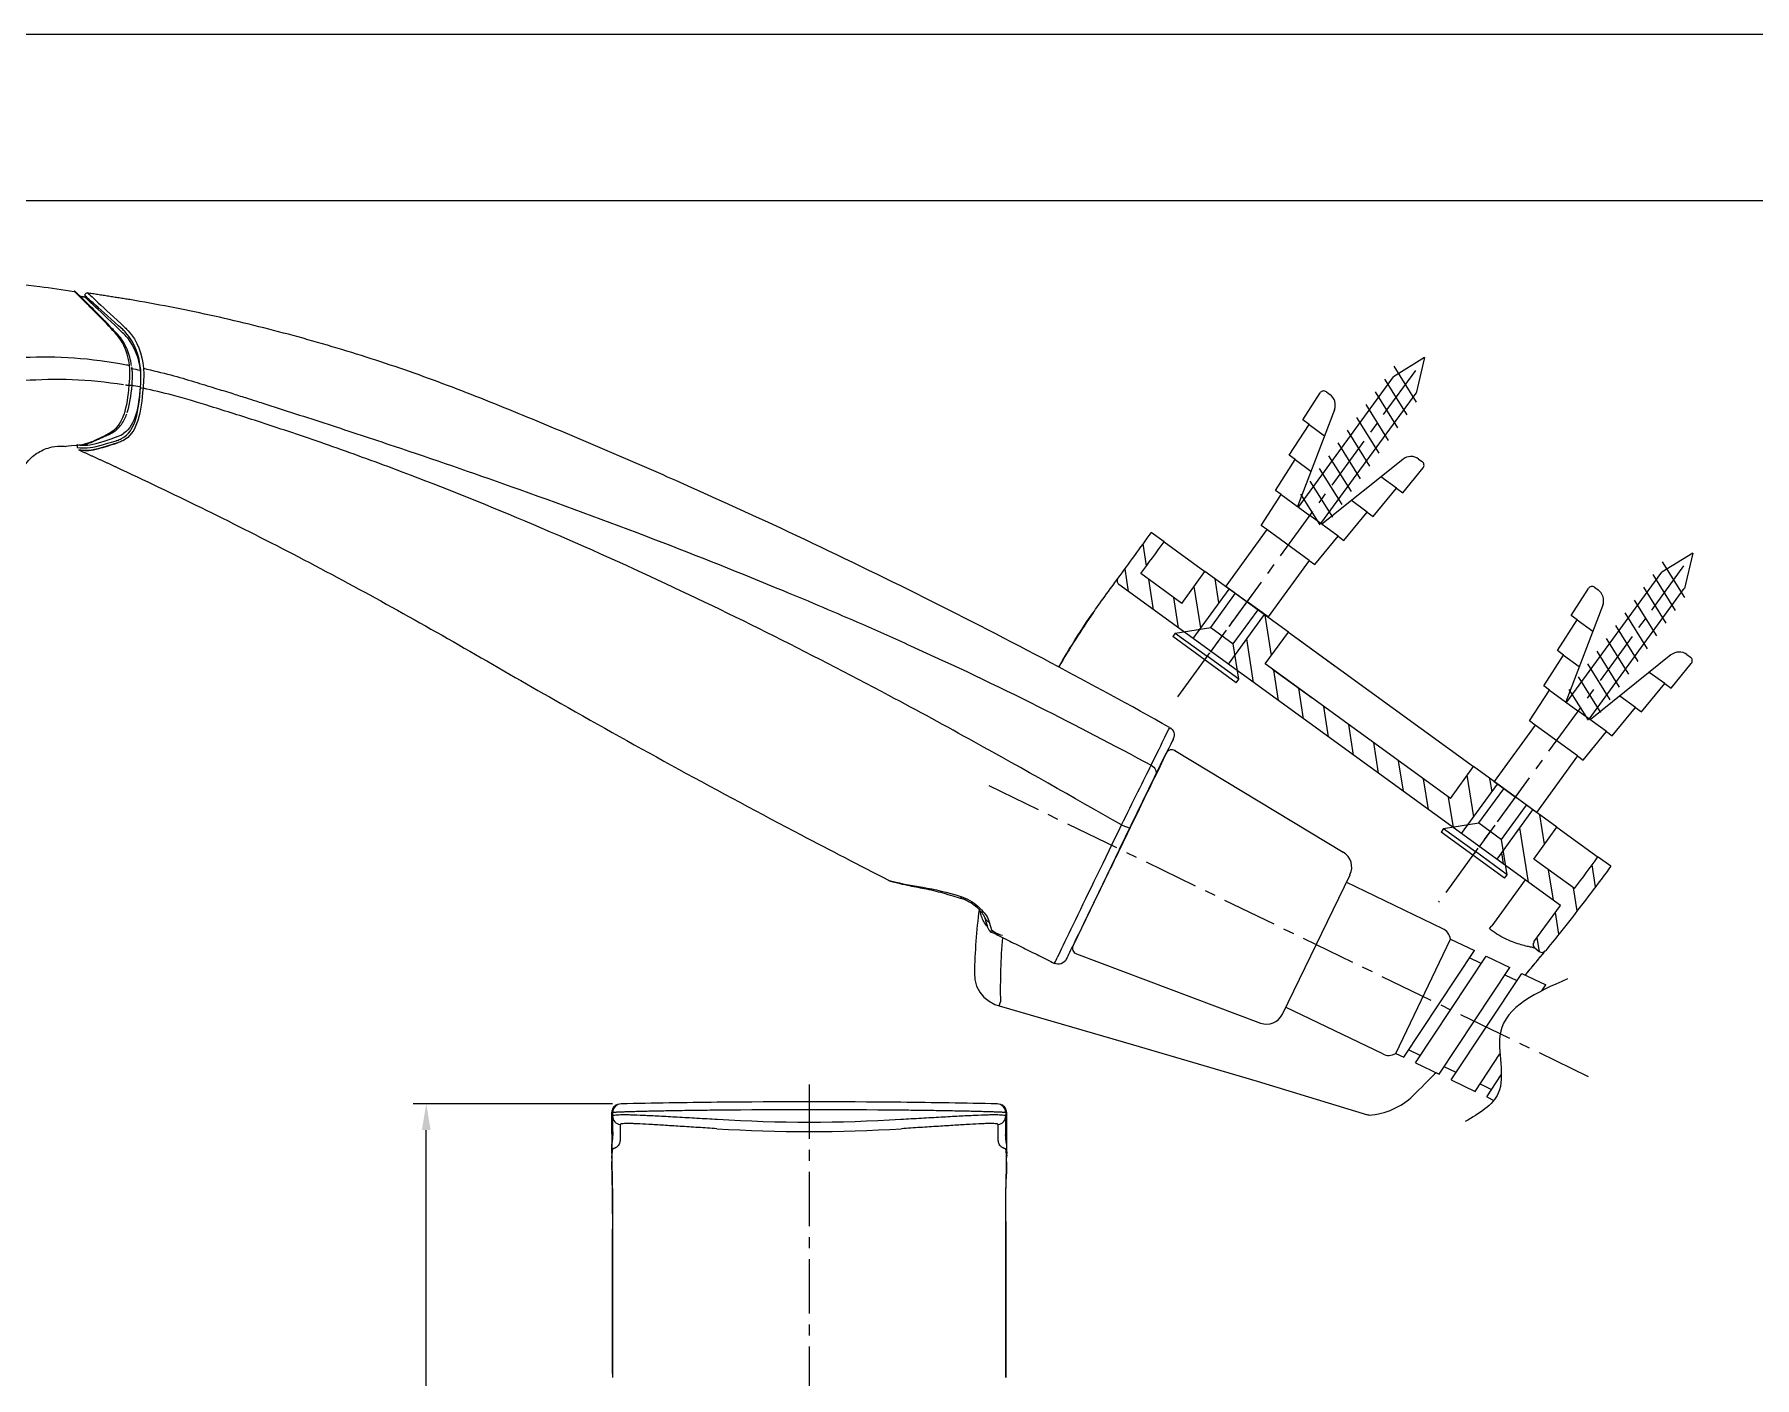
# Model space of a CAD drawing. Extents: x 23502 to 24096, y -2734 to -2314.
# Drawn here: x 23798.5 to 23995.4, y -2467.7 to -2313.9 of the extents above; entities that cross this region are included whole.
import ezdxf

# ---------------------------------------------------------------- set-up
doc = ezdxf.new("R2010")
doc.units = 0
doc.header["$LTSCALE"] = 5
doc.header["$MEASUREMENT"] = 0
doc.linetypes.add('CENTER', pattern=[2, 1.25, -0.25, 0.25, -0.25])
doc.layers.get('0').update_dxf_attribs({"color": 2, "linetype": 'CONTINUOUS'})
for name, color, linetype in [('41', 7, 'CONTINUOUS'), ('CENTER', 1, 'CENTER'), ('CL', 1, 'CENTER'), ('D', 2, 'CONTINUOUS'), ('DIM', 2, 'CONTINUOUS'), ('DWG', 7, 'CONTINUOUS'), ('TXT', 4, 'CONTINUOUS')]:
    doc.layers.add(name, color=color, linetype=linetype)

# ---------------------------------------------------------------- blocks, each defined once
blk = doc.blocks.new('S')
at = {"layer": 'DWG', "color": 2}
for p, q in [((5596.35, 3276.4), (5600.01, 3276.61)), ((5592.17, 3275.28), (5596.35, 3275.51)), ((5592.17, 3274.41), (5592.17, 3275.28)), ((5596.35, 3275.51), (5596.35, 3276.4)), ((5596.35, 3275.51), (5596.35, 3273.32)), ((5600.54, 3276.11), (5600.54, 3275.6)), ((5568.04, 3273.82), (5567.54, 3273.82)), ((5567.54, 3264.82), (5567.54, 3273.82)), ((5568.04, 3273.82), (5568.04, 3269.32)), ((5568.04, 3273.82), (5570.94, 3270.92)), ((5583.79, 3273.12), (5587.98, 3273.36)), ((5583.79, 3272.32), (5583.79, 3273.12)), ((5587.98, 3274.17), (5592.17, 3274.41)), ((5587.98, 3273.36), (5587.98, 3274.17)), ((5599.43, 3274.15), (5587.98, 3271.06)), ((5587.98, 3273.36), (5587.98, 3269.32)), ((5592.17, 3274.41), (5592.17, 3272.19)), ((5570.94, 3270.92), (5575.79, 3270.92)), ((5570.94, 3270.92), (5570.94, 3267.72)), ((5583.79, 3272.32), (5575.79, 3272.32)), ((5575.79, 3272.32), (5575.79, 3269.32)), ((5583.79, 3266.32), (5583.79, 3272.32)), ((5587.82, 3267.72), (5589.37, 3271.57)), ((5587.98, 3270.92), (5606.46, 3270.92)), ((5589.37, 3267.07), (5591.18, 3271.57)), ((5591.18, 3267.07), (5592.99, 3271.57)), ((5592.99, 3267.07), (5594.8, 3271.57)), ((5594.8, 3267.07), (5596.61, 3271.57)), ((5596.61, 3267.07), (5598.42, 3271.57)), ((5598.42, 3267.07), (5600.23, 3271.57)), ((5600.23, 3267.07), (5602.04, 3271.57)), ((5602.04, 3267.07), (5603.85, 3271.57)), ((5603.85, 3267.07), (5605.66, 3271.57)), ((5605.66, 3267.07), (5607.47, 3271.57)), ((5610.33, 3269.33), (5606.46, 3270.92)), ((5568.04, 3264.82), (5568.04, 3269.32)), ((5575.79, 3266.32), (5575.79, 3269.32)), ((5587.98, 3265.28), (5587.98, 3269.32)), ((5610.33, 3269.33), (5606.47, 3267.72)), ((5568.04, 3264.82), (5570.94, 3267.72)), ((5570.94, 3267.72), (5575.79, 3267.72)), ((5587.98, 3267.72), (5606.46, 3267.72)), ((5599.43, 3264.49), (5587.98, 3267.59)), ((5567.54, 3264.82), (5568.04, 3264.82)), ((5583.79, 3266.32), (5575.79, 3266.32)), ((5583.79, 3266.32), (5583.79, 3265.52)), ((5583.79, 3265.52), (5587.98, 3265.28)), ((5587.98, 3265.28), (5587.98, 3264.47)), ((5592.17, 3264.23), (5592.17, 3266.45)), ((5596.35, 3263.13), (5596.35, 3265.32)), ((5587.98, 3264.47), (5592.17, 3264.23)), ((5592.17, 3264.23), (5592.17, 3263.37)), ((5592.17, 3263.37), (5596.35, 3263.13)), ((5596.35, 3263.13), (5596.35, 3262.24)), ((5600.54, 3263.04), (5600.54, 3262.53)), ((5596.35, 3262.24), (5600.01, 3262.03))]:
    blk.add_line(p, q, dxfattribs=at)
for centre, radius, start, end in [((5600.04, 3276.11), 0.5, 0.0005, 93.2254), ((5599.04, 3275.6), 1.5, 285.1209, 0.0005), ((5599.04, 3263.04), 1.5, 0.0005, 74.8801), ((5600.04, 3262.53), 0.5, 266.7756, 0.0005)]:
    blk.add_arc(centre, radius, start, end, dxfattribs=at)
blk = doc.blocks.new('A$C265F4C77')
at = {"layer": '41', "color": 0, "linetype": 'Continuous'}
for p, q in [((-55.65, 24.53), (-55.65, 24.36)), ((-55.79, 7.47), (-55.79, 7.16))]:
    blk.add_line(p, q, dxfattribs=at)
at = {"layer": '41', "color": 0, "linetype": 'Continuous', "extrusion": (0, 0, -1)}
blk.add_arc((-70.08, -20.43, 0), 1, 116.7441, 203.4448, dxfattribs=at)
at = {"layer": '41', "color": 7, "linetype": 'Continuous', "extrusion": (1.0966e-06, 0.000141255, -1)}
blk.add_arc((-58.92, -46.17, -0.01), 1, 203.4446, 293.5194, dxfattribs=at)
at = {"layer": '41', "color": 7, "linetype": 'Continuous'}
for points, knots in [([(-56.89, 24.94), (-58.21, 25.1), (-63, 25.58), (-71.29, 25.89), (-81.74, 25.85), (-88.68, 25.43), (-92.15, 25.13)], [0, 0, 0, 0, 0.112692, 0.408737, 0.704782, 1, 1, 1, 1]), ([(70.52, -19.55), (65.92, -17.22), (56.42, -12.56), (41.9, -5.86), (26.98, 0.61), (14.07, 5.84), (3.22, 9.98), (-5.49, 13.21), (-14.25, 16.3), (-23.15, 18.96), (-32.17, 21.19), (-41.28, 23), (-47.41, 23.92), (-50.48, 24.31)], [0, 0, 0, 0, 0.119752, 0.245506, 0.37126, 0.49701, 0.568868, 0.64073, 0.712586, 0.784439, 0.856292, 0.928147, 1, 1, 1, 1]), ([(-63.73, -5.42), (-63.55, -4.55), (-63.22, -2.85), (-62.84, -0.51), (-62.58, 1.32), (-62.43, 2.6), (-62.29, 3.5), (-62.01, 4.3), (-61.58, 5.06), (-61.03, 5.74), (-60.38, 6.29), (-59.68, 6.72), (-58.81, 7.07), (-57.92, 7.24), (-57.3, 7.23), (-57.07, 7.21)], [0, 0, 0, 0, 0.166935, 0.324749, 0.446562, 0.514295, 0.566003, 0.618263, 0.672726, 0.72885, 0.782155, 0.831626, 0.882786, 0.957759, 1, 1, 1, 1]), ([(-50.63, 4.85), (-47.31, 3.47), (-40.6, 0.59), (-30.49, -3.99), (-20.21, -8.93), (-9.79, -14.27), (1.77, -20.33), (14.69, -26.82), (27.48, -33.01), (35.7, -36.82), (39.11, -38.38)], [0, 0, 0, 0, 0.108349, 0.21975, 0.334201, 0.451706, 0.572264, 0.727253, 0.887012, 1, 1, 1, 1]), ([(66.5, -31.19), (65.67, -33.11), (64.87, -34.96), (63.33, -38.5), (62.6, -40.18), (61.34, -43.09), (60.8, -44.34), (60.04, -46.08), (59.83, -46.58), (59.83, -46.57), (59.83, -46.57), (59.83, -46.57)], [0, 0, 0, 0, 0.249983, 0.249983, 0.499966, 0.499966, 0.749949, 0.749949, 0.999932, 0.999932, 1, 1, 1, 1])]:
    blk.add_open_spline(points, degree=3, knots=knots, dxfattribs=at)
at = {"layer": '41', "color": 0, "linetype": 'Continuous'}
for points, knots in [([(-52.01, 20.44), (-53.39, 21.79), (-54.61, 22.94), (-56.34, 24.5), (-56.85, 24.95), (-56.92, 25.01)], [0, 0, 0, 0, 0.516884, 0.516884, 1, 1, 1, 1]), ([(-56.24, 24.49), (-56.31, 24.55), (-56.47, 24.69), (-56.66, 24.86), (-56.74, 24.93), (-56.75, 24.94), (-56.76, 24.94), (-56.76, 24.94), (-56.77, 24.95), (-56.77, 24.96), (-56.8, 24.98), (-56.84, 25), (-56.88, 25), (-56.89, 25.01)], [0, 0, 0, 0, 0.201793, 0.521929, 0.833809, 0.910212, 0.949108, 0.964968, 0.967636, 0.969682, 0.973234, 0.994881, 1, 1, 1, 1]), ([(-51.85, 20.41), (-52.03, 20.59), (-52.54, 21.08), (-53.26, 21.78), (-54.03, 22.5), (-54.7, 23.11), (-55.29, 23.65), (-55.8, 24.11), (-56.21, 24.46), (-56.5, 24.72), (-56.69, 24.89), (-56.74, 24.93), (-56.76, 24.94), (-56.76, 24.94)], [0, 0, 0, 0, 0.06774, 0.189498, 0.289469, 0.395462, 0.500779, 0.604863, 0.706939, 0.806544, 0.903561, 0.988568, 1, 1, 1, 1]), ([(-55.28, 24.85), (-55.29, 24.85), (-55.32, 24.86), (-55.39, 24.86), (-55.49, 24.84), (-55.58, 24.77), (-55.64, 24.68), (-55.66, 24.59), (-55.65, 24.54), (-55.65, 24.53)], [0, 0, 0, 0, 0.038141, 0.183512, 0.363982, 0.55046, 0.754968, 0.912751, 1, 1, 1, 1]), ([(-51.15, 20.85), (-52.46, 21.92), (-53.58, 22.86), (-55.19, 24.18), (-55.65, 24.56), (-55.65, 24.56)], [0, 0, 0, 0, 0.500139, 0.500139, 1, 1, 1, 1]), ([(-51.16, 20.49), (-52.43, 21.6), (-53.56, 22.6), (-55.19, 24), (-55.65, 24.39), (-55.65, 24.39)], [0, 0, 0, 0, 0.500002, 0.500002, 1, 1, 1, 1]), ([(-55.32, 24.86), (-55.32, 24.86), (-54.86, 24.47), (-53.28, 23.13), (-52.18, 22.18), (-50.9, 21.1)], [0, 0, 0, 0, 0.499954, 0.499954, 1, 1, 1, 1]), ([(-50.3, 17.97), (-50.32, 18.04), (-50.44, 18.42), (-50.74, 19.02), (-51.24, 19.76), (-51.6, 20.21), (-51.83, 20.41), (-51.85, 20.42)], [0, 0, 0, 0, 0.071087, 0.40979, 0.702104, 0.978365, 1, 1, 1, 1]), ([(-50.9, 21.1), (-50.77, 20.98), (-50.63, 20.86), (-50.51, 20.73), (-50.51, 20.73), (-50.51, 20.73), (-50.51, 20.73)], [0, 0, 0, 0, 0.999912, 0.999912, 0.999912, 1, 1, 1, 1]), ([(-50.2, 16.8), (-50.28, 17.24), (-50.39, 17.66), (-50.53, 18.07), (-50.53, 18.07), (-50.53, 18.07), (-50.53, 18.07)], [0, 0, 0, 0, 0.999963, 0.999963, 0.999963, 1, 1, 1, 1]), ([(-49.98, 16.8), (-49.99, 16.88), (-50.07, 17.28), (-50.17, 17.68), (-50.29, 17.97), (-50.29, 17.97)], [0, 0, 0, 0, 0.202841, 0.993882, 1, 1, 1, 1]), ([(-71.63, 14.78), (-69.17, 16.01), (-65.88, 16.83), (-58.66, 17.57), (-54.59, 17.44), (-50.54, 16.85)], [0, 0, 0, 0, 0.5, 0.5, 1, 1, 1, 1]), ([(-50.14, 14.47), (-50.14, 14.47), (-50.14, 14.47), (-50.14, 14.47), (-50.12, 14.72), (-50.12, 14.97), (-50.11, 15.22), (-50.11, 15.56), (-50.12, 15.9), (-50.14, 16.22), (-50.15, 16.42), (-50.17, 16.62), (-50.2, 16.8), (-50.2, 16.8), (-50.2, 16.8), (-50.2, 16.8)], [0, 0, 0, 0, 0.000024, 0.000024, 0.000024, 0.307399, 0.307399, 0.307399, 0.727352, 0.727352, 0.727352, 0.999976, 0.999976, 0.999976, 1, 1, 1, 1]), ([(-49.95, 16.62), (-49.92, 16.45), (-49.9, 16.28), (-49.88, 16.09), (-49.86, 15.81), (-49.84, 15.5), (-49.84, 15.2), (-49.84, 14.97), (-49.84, 14.74), (-49.85, 14.52)], [0, 0, 0, 0, 0.2748, 0.2748, 0.2748, 0.694166, 0.694166, 0.694166, 1, 1, 1, 1]), ([(-48.96, 16.29), (-48.93, 16.13), (-48.91, 15.94), (-48.89, 15.75), (-48.87, 15.48), (-48.86, 15.19), (-48.86, 14.91), (-48.86, 14.73), (-48.86, 14.55), (-48.87, 14.37)], [0, 0, 0, 0, 0.310249, 0.310249, 0.310249, 0.738272, 0.738272, 0.738272, 1, 1, 1, 1]), ([(-48.83, 14.29), (-48.82, 14.52), (-48.82, 14.74), (-48.82, 14.97), (-48.82, 15.28), (-48.83, 15.59), (-48.85, 15.87), (-48.86, 16.04), (-48.88, 16.21), (-48.9, 16.36)], [0, 0, 0, 0, 0.312552, 0.312552, 0.312552, 0.74271, 0.74271, 0.74271, 1, 1, 1, 1]), ([(-48.58, 16.54), (-48.58, 16.54), (-48.58, 16.54), (-48.58, 16.54), (-48.56, 16.37), (-48.55, 16.18), (-48.54, 15.99), (-48.52, 15.68), (-48.51, 15.34), (-48.52, 15), (-48.52, 14.75), (-48.53, 14.49), (-48.54, 14.24), (-48.54, 14.24), (-48.54, 14.24), (-48.54, 14.24)], [0, 0, 0, 0, 0.000025, 0.000025, 0.000025, 0.260317, 0.260317, 0.260317, 0.689007, 0.689007, 0.689007, 0.999975, 0.999975, 0.999975, 1, 1, 1, 1]), ([(-48.58, 16.53), (-47.53, 16.33), (-45.55, 15.95), (-42.81, 15.26), (-40.46, 14.65), (-38.49, 14.13), (-36.91, 13.7), (-35.71, 13.37), (-32.52, 12.5), (-27.17, 11.02), (-17.57, 8.3), (-4.9, 4.53), (10.19, -0.3), (23.8, -5.05), (33.7, -8.77), (43.64, -12.69), (54.95, -17.46), (64.21, -21.86), (68.59, -23.95)], [0, 0, 0, 0, 0.025931, 0.048678, 0.068237, 0.084609, 0.097792, 0.107788, 0.114596, 0.177778, 0.241928, 0.355622, 0.496925, 0.624611, 0.703805, 0.752378, 0.882716, 1, 1, 1, 1]), ([(-50.79, 14.54), (-52.79, 14.75), (-54.75, 14.87), (-58.59, 14.85), (-60.42, 14.72), (-63.9, 14.34), (-65.57, 14.09), (-68.62, 13.42), (-70.03, 13.02), (-71.22, 12.36)], [0, 0, 0, 0, 0.25, 0.25, 0.5, 0.5, 0.75, 0.75, 1, 1, 1, 1]), ([(-50.77, 8.37), (-49.95, 8.82), (-49.48, 9.65), (-48.95, 11.76), (-48.87, 13), (-48.83, 14.29)], [0, 0, 0, 0, 0.5, 0.5, 1, 1, 1, 1]), ([(-48.54, 14.25), (-48.59, 12.89), (-48.69, 11.6), (-49.27, 9.44), (-49.77, 8.59), (-50.61, 8.13)], [0, 0, 0, 0, 0.5, 0.5, 1, 1, 1, 1]), ([(-48.87, 14.37), (-48.91, 13.23), (-49, 12.14), (-49.46, 10.28), (-49.85, 9.5), (-50.51, 9)], [0, 0, 0, 0, 0.5, 0.5, 1, 1, 1, 1]), ([(65.5, -30.93), (59.76, -27.98), (50.73, -23.34), (32.17, -14.24), (14.09, -6.14), (-5.51, 1.49), (-18.05, 5.84), (-27.8, 8.88), (-34.67, 10.87), (-40.38, 12.4), (-44.77, 13.56), (-47.4, 14.04), (-48.54, 14.25)], [0, 0, 0, 0, 0.157344, 0.247656, 0.503982, 0.640054, 0.760692, 0.827631, 0.889137, 0.934853, 0.971804, 1, 1, 1, 1]), ([(-52, 8.92), (-51.82, 9.02), (-51.46, 9.25), (-51.01, 9.71), (-50.64, 10.28), (-50.41, 10.8), (-50.31, 11.14), (-50.28, 11.25)], [0, 0, 0, 0, 0.203886, 0.433687, 0.663315, 0.894302, 1, 1, 1, 1]), ([(-55.79, 7.47), (-55.79, 7.47), (-55.79, 7.47), (-55.78, 7.47), (-55.39, 7.38), (-53.87, 7.55), (-52.79, 7.96), (-51.45, 8.5)], [0, 0, 0, 0, 0.001514, 0.001514, 0.500757, 0.500757, 1, 1, 1, 1]), ([(-55.79, 7.16), (-55.79, 7.16), (-55.79, 7.16), (-55.79, 7.16), (-55.39, 7.06), (-53.85, 7.24), (-52.74, 7.63), (-51.36, 8.11)], [0, 0, 0, 0, 0.00005, 0.00005, 0.500025, 0.500025, 1, 1, 1, 1]), ([(-55.23, 7.52), (-54.98, 7.58), (-54.72, 7.66), (-53.86, 7.99), (-53.21, 8.34), (-52.53, 8.73)], [0, 0, 0, 0, 0.327451, 0.327451, 1, 1, 1, 1]), ([(-55.08, 7.51), (-54.9, 7.55), (-54.53, 7.66), (-53.89, 7.94), (-53.18, 8.32), (-52.65, 8.58), (-52.36, 8.72)], [0, 0, 0, 0, 0.226066, 0.459597, 0.72111, 1, 1, 1, 1]), ([(-50.61, 8.13), (-50.61, 8.13), (-50.61, 8.13), (-50.61, 8.13), (-50.76, 8.04), (-50.93, 7.96), (-51.11, 7.9)], [0, 0, 0, 0, 0.000078, 0.000078, 0.000078, 1, 1, 1, 1]), ([(-57.1, 7.22), (-57.11, 7.22), (-56.73, 7.33), (-55.72, 7.43), (-55.48, 7.46), (-55.23, 7.52)], [0, 0, 0, 0, 0.795792, 0.795792, 1, 1, 1, 1]), ([(-51.21, 7.86), (-52.54, 7.37), (-53.65, 6.96), (-55.19, 6.78), (-55.59, 6.88), (-55.6, 6.88), (-55.19, 6.78), (-54.11, 6.91), (-53.73, 7), (-53.3, 7.13)], [0, 0, 0, 0, 0.293025, 0.293025, 0.586049, 0.586049, 0.879074, 0.879074, 1, 1, 1, 1]), ([(-51.21, 7.86), (-52.54, 7.37), (-53.65, 6.96), (-55.19, 6.78), (-55.59, 6.88), (-55.6, 6.88)], [0, 0, 0, 0, 0.500002, 0.500002, 1, 1, 1, 1]), ([(68.59, -23.95), (69.22, -22.53), (69.7, -21.44), (70.36, -19.93), (70.53, -19.54), (70.53, -19.54)], [0, 0, 0, 0, 0.500081, 0.500081, 1, 1, 1, 1]), ([(58.52, -47.09), (58.51, -47.1), (58.73, -46.59), (59.51, -44.78), (60.07, -43.48), (62.05, -38.9), (63.74, -34.98), (65.5, -30.93)], [0, 0, 0, 0, 0.249998, 0.249998, 0.499999, 0.499999, 1, 1, 1, 1]), ([(39.07, -38.39), (39.07, -38.39), (39.08, -38.39), (39.08, -38.39), (39.11, -38.4), (39.19, -38.41), (39.33, -38.44), (39.42, -38.46), (39.52, -38.48), (39.64, -38.51)], [0, 0, 0, 0, 0.110899, 0.110899, 0.110899, 0.671686, 0.671686, 0.671686, 1, 1, 1, 1]), ([(39.1, -38.4), (39.11, -38.4), (39.14, -38.42), (39.19, -38.44), (39.25, -38.45), (39.28, -38.46), (39.28, -38.46), (39.29, -38.46), (39.29, -38.46), (39.3, -38.46), (39.31, -38.47), (39.34, -38.47), (39.36, -38.48)], [0, 0, 0, 0, 0.016095, 0.145729, 0.221375, 0.239043, 0.250668, 0.263613, 0.285262, 0.336702, 0.557964, 1, 1, 1, 1]), ([(39.3, -38.46), (39.3, -38.46), (39.31, -38.47), (39.35, -38.47), (39.51, -38.51), (39.67, -38.55), (39.81, -38.58), (39.82, -38.58)], [0, 0, 0, 0, 0.042504, 0.265862, 0.612273, 0.983918, 1, 1, 1, 1]), ([(39.85, -38.57), (39.95, -38.6), (40.41, -38.72), (41.21, -38.86), (42.24, -39.02), (43.25, -39.16), (44.28, -39.34), (45.4, -39.58), (46.48, -39.84), (47.2, -40.03), (47.53, -40.11)], [0, 0, 0, 0, 0.05161, 0.22765, 0.368833, 0.494458, 0.626448, 0.755274, 0.890448, 1, 1, 1, 1]), ([(47.45, -39.9), (47.63, -39.95), (47.8, -40.01), (47.97, -40.08), (48.34, -40.22), (48.7, -40.41), (49.02, -40.61), (49.36, -40.83), (49.66, -41.09), (49.91, -41.34), (50.14, -41.56), (50.33, -41.79), (50.48, -42), (50.66, -42.25), (50.78, -42.49), (50.84, -42.69)], [0, 0, 0, 0, 0.100225, 0.100225, 0.100225, 0.315992, 0.315992, 0.315992, 0.545924, 0.545924, 0.545924, 0.751961, 0.751961, 0.751961, 1, 1, 1, 1]), ([(47.53, -40.09), (47.65, -40.12), (47.94, -40.21), (48.4, -40.42), (48.88, -40.7), (49.33, -41.02), (49.7, -41.36), (50, -41.7), (50.19, -41.98), (50.25, -42.1), (50.28, -42.18), (50.29, -42.2)], [0, 0, 0, 0, 0.085318, 0.201689, 0.324627, 0.45045, 0.58184, 0.716897, 0.854614, 0.961561, 1, 1, 1, 1]), ([(50.28, -42.16), (50.32, -42.27), (50.4, -42.51), (50.52, -42.84), (50.61, -43.12), (50.66, -43.25), (50.68, -43.29), (50.68, -43.3), (50.68, -43.3), (50.68, -43.3), (50.68, -43.31), (50.68, -43.31), (50.69, -43.33), (50.74, -43.46), (50.87, -43.65), (51.06, -43.81), (51.18, -43.85), (51.21, -43.86)], [0, 0, 0, 0, 0.124314, 0.298669, 0.512899, 0.697717, 0.795389, 0.846005, 0.85326, 0.855945, 0.857869, 0.858935, 0.860712, 0.869418, 0.934681, 0.980867, 1, 1, 1, 1]), ([(50.42, -42.57), (50.45, -42.64), (50.52, -42.85), (50.61, -43.1), (50.66, -43.25), (50.67, -43.29), (50.68, -43.3), (50.68, -43.3), (50.68, -43.3)], [0, 0, 0, 0, 0.168429, 0.490614, 0.770163, 0.917659, 0.992439, 1, 1, 1, 1])]:
    blk.add_open_spline(points, degree=3, knots=knots, dxfattribs=at)
for points, degree in [([(-55.62, 24.37), (-56.17, 24.43)], 1), ([(-50.48, 24.31), (-55.41, 24.87)], 1), ([(-50.53, 18.07), (-50.84, 18.95), (-51.3, 19.75), (-52.01, 20.44)], 3), ([(-50.58, 19.92), (-50.76, 20.12), (-50.95, 20.31), (-51.16, 20.49)], 3), ([(-50.77, 20.5), (-50.89, 20.62), (-51.02, 20.74), (-51.15, 20.85)], 3), ([(-48.9, 16.36), (-49.14, 17.97), (-49.67, 19.38), (-50.77, 20.5)], 3), ([(-50.58, 19.92), (-49.68, 18.91), (-49.2, 17.69), (-48.96, 16.29)], 3), ([(-50.51, 20.73), (-49.38, 19.61), (-48.82, 18.18), (-48.58, 16.53)], 3), ([(-50.54, 16.85), (-50.46, 16.83), (-50.38, 16.82), (-50.3, 16.81)], 3), ([(-49.98, 16.46), (-49.64, 16.4), (-49.3, 16.35), (-48.96, 16.29)], 3), ([(-50.58, 11.16), (-50.3, 12.13), (-50.19, 13.27), (-50.14, 14.47)], 3), ([(-50.14, 14.47), (-50.28, 14.49), (-50.42, 14.5), (-50.56, 14.52)], 3), ([(-49.85, 14.52), (-49.9, 13.35), (-50, 12.26), (-50.28, 11.33)], 3), ([(-49.85, 14.52), (-49.82, 14.49), (-49.96, 14.46), (-50.14, 14.47)], 3), ([(-48.87, 14.37), (-49.21, 14.42), (-49.55, 14.47), (-49.88, 14.52)], 3), ([(-48.83, 14.29), (-48.81, 14.27), (-48.68, 14.25), (-48.54, 14.24)], 3), ([(-52.18, 8.94), (-51.36, 9.41), (-50.87, 10.19), (-50.58, 11.17)], 3), ([(-52.53, 8.73), (-52.41, 8.8), (-52.3, 8.87), (-52.18, 8.94)], 3), ([(-52.34, 8.72), (-51.99, 8.91)], 1), ([(-51.45, 8.5), (-51.38, 8.53), (-51.32, 8.55), (-51.25, 8.58)], 3), ([(-51.36, 8.11), (-51.32, 8.12), (-51.29, 8.13), (-51.25, 8.15)], 3), ([(-51.25, 8.58), (-50.98, 8.69), (-50.73, 8.83), (-50.51, 9)], 3), ([(-51.25, 8.15), (-51.08, 8.21), (-50.92, 8.28), (-50.77, 8.37)], 3), ([(-51.11, 7.9), (-51.14, 7.88), (-51.18, 7.87), (-51.21, 7.86)], 3), ([(-55.58, 6.87), (-53.1, 5.87), (-50.63, 4.85)], 2), ([(-53.3, 7.13), (-52.7, 7.31), (-51.99, 7.57), (-51.21, 7.86)], 3), ([(71, -20.83), (70.99, -20.83), (70.35, -22.32), (69.16, -25.06)], 3), ([(65.5, -30.93), (66.66, -28.32), (67.87, -25.57), (68.59, -23.95)], 3), ([(68.59, -23.95), (69.05, -24.17), (69.32, -24.69), (69.16, -25.06)], 3), ([(65.5, -30.93), (65.99, -31.15), (66.47, -31.27), (66.5, -31.19)], 3), ([(39.64, -38.51), (39.7, -38.54), (39.77, -38.57), (39.85, -38.58)], 3), ([(39.64, -38.51), (41.48, -38.93), (44.36, -39.02), (47.45, -39.9)], 3), ([(47.45, -39.9), (47.46, -40.01), (47.49, -40.07), (47.54, -40.07)], 3), ([(50.3, -42.2), (50.39, -42.43), (50.59, -42.61), (50.84, -42.69)], 3), ([(50.84, -42.69), (51.08, -43.45), (51.22, -43.88), (51.22, -43.88)], 3)]:
    blk.add_open_spline(points, degree=degree, dxfattribs=at)
at = {"layer": '41', "color": 7, "linetype": 'Continuous'}
for points, degree in [([(69.16, -25.06), (68.54, -26.49), (67.5, -28.9), (66.5, -31.19)], 3), ([(51.22, -43.85), (58.52, -47.09)], 1)]:
    blk.add_open_spline(points, degree=degree, dxfattribs=at)
at = {"layer": 'CL'}
blk.add_line((120.13, -57.46), (50.05, -27.07), dxfattribs=at)
at = {"layer": 'D', "color": 0}
blk.add_point((71.24, -22.17), dxfattribs=at)
at = {"layer": 'DIM'}
blk.add_spline([(117.25, -46.37), (109.85, -52.81), (109.89, -59.77), (106.26, -63.18)], degree=3, dxfattribs=at)
at = {"layer": 'DWG'}
for p, q in [((65.4, -33.73), (70.26, -22.5)), ((71.24, -22.17), (90.99, -32.97)), ((65.4, -33.73), (60.54, -44.96)), ((84.82, -51.81), (91.87, -35.52)), ((102.74, -41.23), (91.45, -36.4)), ((97.98, -55.73), (103.69, -42.4)), ((103.69, -42.4), (106.47, -43.59)), ((98.9, -56.12), (106.47, -43.59)), ((100.26, -56.7), (107.83, -44.17)), ((107.31, -45.03), (105.95, -44.45)), ((107.83, -44.17), (110.62, -45.36)), ((60.96, -45.9), (82.36, -52.91)), ((103.05, -57.89), (110.62, -45.36)), ((104.44, -58.49), (112.01, -45.96)), ((111.49, -46.82), (110.1, -46.23)), ((112.01, -45.96), (114.8, -47.15)), ((114.37, -47.86), (114.8, -47.15)), ((96.49, -55.85), (85.2, -51.02)), ((97.98, -55.73), (98.9, -56.12)), ((100.78, -55.84), (99.42, -55.26)), ((100.26, -56.7), (103.05, -57.89)), ((104.96, -57.62), (103.57, -57.03)), ((107.23, -59.68), (109.89, -55.27)), ((104.44, -58.49), (107.23, -59.68)), ((109.14, -59.41), (107.75, -58.81)), ((108.59, -60.26), (110.15, -57.67)), ((108.59, -60.26), (109.42, -60.62))]:
    blk.add_line(p, q, dxfattribs=at)
at = {"layer": 'DWG', "color": 0}
blk.add_arc((70.91, -22.78), 0.7, 61.3288, 156.5852, dxfattribs=at)
at = {"layer": 'DWG'}
for centre, radius, start, end in [((90.03, -34.72), 2, 336.5852, 61.3288), ((102.19, -42.63), 1.5, 9.0571, 68.5895), ((61.18, -45.23), 0.7, 156.5852, 251.8416), ((82.98, -51.01), 2, 251.8416, 336.5852), ((97.12, -54.49), 1.5, 245.1247, 304.6571)]:
    blk.add_arc(centre, radius, start, end, dxfattribs=at)

msp = doc.modelspace()

# ---------------------------------------------------------------- hatches: boundary and pattern name
at = {"layer": 'D'}
h = msp.add_hatch(dxfattribs=at)
h.set_pattern_fill('ANSI31', color=256, scale=20, angle=54)
h.set_pattern_definition([(99, (-8226.8379, -7813.0402), (-2.46922085, -0.39108616), [])])
edge = h.paths.add_edge_path()
edge.add_line((23929.82, -2379.07), (23925.13, -2375.66))
edge.add_arc((22704.41, -1487.35), 1509.72, 323.95682, 324.1276)
edge.add_line((23927.77, -2372.02), (23926.31, -2370.96))
edge.add_arc((21584.89, -674.11), 2891.64, 323.93997, 324.06875, ccw=False)
edge.add_arc((23922.9, -2376.51), 0.5, 143.9335, 234)
edge.add_line((23922.61, -2376.92), (23931.1, -2383.09))
edge.add_line((23931.1, -2383.09), (23935.21, -2377.43))
edge.add_line((23935.21, -2377.43), (23932.46, -2375.43))
edge.add_line((23932.46, -2375.43), (23929.82, -2379.07))
h.paths.add_polyline_path([(23942.01, -2382.36), (23939.26, -2380.36), (23935.14, -2386.03), (23961.84, -2405.42), (23965.96, -2399.76), (23963.21, -2397.76), (23960.56, -2401.4), (23939.36, -2386)])
edge = h.paths.add_edge_path()
edge.add_spline(control_points=[(23971.42, -2418.86), (23971.95, -2418.21), (23974.12, -2415.53), (23976.6, -2412.29), (23978.53, -2409.69), (23978.9, -2409.17)], knot_values=[0, 0, 0, 0, 0.206315, 0.843077, 1, 1, 1, 1], degree=3, periodic=0)
edge.add_line((23978.9, -2409.17), (23977.45, -2408.11))
edge.add_arc((23871.78, -2331.55), 130.48, 322.1001, 324.0764, ccw=False)
edge.add_line((23974.74, -2411.71), (23970.11, -2408.34))
edge.add_line((23970.11, -2408.34), (23972.75, -2404.7))
edge.add_line((23972.75, -2404.7), (23970, -2402.7))
edge.add_line((23970, -2402.7), (23965.89, -2408.36))
edge.add_line((23965.89, -2408.36), (23973.17, -2413.65))
edge.add_line((23973.17, -2413.65), (23970.12, -2417.84))
edge.add_arc((23970.53, -2418.14), 0.5, 144.1136, 231.1181)
edge.add_line((23970.22, -2418.53), (23970.72, -2418.93))
edge.add_arc((23971.03, -2418.54), 0.5, 231.3781, 320.7412)

# ---------------------------------------------------------------- linework, layer by layer
at = {"linetype": 'Continuous'}
msp.add_lwpolyline([(23501.57, -2733.93), (24095.57, -2733.93), (24095.57, -2313.93), (23501.57, -2313.93)], close=True, dxfattribs=at)
at = {"layer": 'CENTER'}
msp.add_line((23887.16, -2434.14), (23887.16, -2569.86), dxfattribs=at)
at = {"layer": 'CL'}
for p, q in [((23956.54, -2352.4), (23929.07, -2390.11)), ((23987.25, -2374.78), (23959.2, -2413.28))]:
    msp.add_line(p, q, dxfattribs=at)
at = {"layer": 'CL', "ltscale": 0.5}
for p, q in [((23937.82, -2378.09), (23932.53, -2385.37)), ((23968.57, -2400.42), (23963.28, -2407.7))]:
    msp.add_line(p, q, dxfattribs=at)
at = {"layer": 'D'}
for p, q in [((23942.82, -2382.95), (23947.38, -2386.26)), ((23940.17, -2386.59), (23944.73, -2389.9)), ((23864.63, -2436.37), (23841.82, -2436.37)), ((23843.32, -2564.86), (23843.32, -2439.37))]:
    msp.add_line(p, q, dxfattribs=at)
msp.add_solid([(23842.82, -2439.37), (23843.82, -2439.37), (23843.32, -2436.37)], dxfattribs=at)
at = {"layer": 'DWG', "linetype": 'Continuous'}
for p, q in [((23927.77, -2372.02), (23926.31, -2370.96)), ((23927.77, -2372.02), (23932.46, -2375.43)), ((23929.82, -2379.07), (23925.13, -2375.66)), ((23929.82, -2379.07), (23932.46, -2375.43)), ((23942.01, -2382.36), (23932.46, -2375.43)), ((23973.17, -2413.65), (23922.61, -2376.92)), ((23931.1, -2383.09), (23935.21, -2377.43)), ((23935.14, -2386.03), (23939.26, -2380.36)), ((23939.36, -2386), (23942.01, -2382.36)), ((23942.01, -2382.36), (23963.21, -2397.76)), ((23960.56, -2401.4), (23939.36, -2386)), ((23960.56, -2401.4), (23963.21, -2397.76)), ((23972.75, -2404.7), (23963.21, -2397.76)), ((23961.84, -2405.42), (23965.96, -2399.76)), ((23965.89, -2408.36), (23970, -2402.7)), ((23970.11, -2408.34), (23972.75, -2404.7)), ((23972.75, -2404.7), (23977.45, -2408.11)), ((23978.9, -2409.17), (23977.45, -2408.11)), ((23974.75, -2411.71), (23970.11, -2408.34)), ((23969.12, -2410.71), (23965.29, -2415.99)), ((23970.12, -2417.84), (23973.17, -2413.65)), ((23965.03, -2416.31), (23965.29, -2415.99)), ((23970.21, -2418.52), (23970.72, -2418.93)), ((23970.36, -2420.14), (23970.25, -2420.27)), ((23908.91, -2425.16), (23909.05, -2424.68))]:
    msp.add_line(p, q, dxfattribs=at)
at = {"layer": 'DWG'}
for p, q in [((23864.54, -2437.4), (23864.55, -2442.26)), ((23864.55, -2437.4), (23864.54, -2437.4)), ((23864.69, -2437.1), (23864.65, -2437.27)), ((23864.65, -2437.27), (23864.65, -2437.37)), ((23864.66, -2437.75), (23864.66, -2437.37)), ((23864.69, -2437.09), (23864.69, -2437.1)), ((23864.7, -2437.09), (23864.69, -2437.09)), ((23864.71, -2437.05), (23864.7, -2437.06)), ((23864.7, -2437.06), (23864.7, -2437.07)), ((23864.7, -2437.07), (23864.7, -2437.07)), ((23864.7, -2437.07), (23864.7, -2437.08)), ((23864.7, -2437.08), (23864.7, -2437.09)), ((23864.71, -2437.03), (23864.71, -2437.04)), ((23864.72, -2437.03), (23864.71, -2437.03)), ((23864.71, -2437.04), (23864.71, -2437.05)), ((23864.71, -2437.04), (23864.71, -2437.04)), ((23864.71, -2437.05), (23864.71, -2437.05)), ((23864.71, -2437.05), (23864.71, -2437.05)), ((23864.72, -2437.03), (23864.72, -2437.03)), ((23864.87, -2436.76), (23864.84, -2436.79)), ((23908.73, -2436.39), (23908.68, -2436.38)), ((23909.31, -2436.55), (23909.2, -2436.49)), ((23909.6, -2437.06), (23909.6, -2437.06)), ((23909.61, -2437.07), (23909.6, -2437.06)), ((23909.61, -2437.07), (23909.61, -2437.07)), ((23909.61, -2437.08), (23909.61, -2437.07)), ((23909.61, -2437.08), (23909.61, -2437.08)), ((23909.61, -2437.09), (23909.61, -2437.08)), ((23909.61, -2437.09), (23909.61, -2437.09)), ((23909.62, -2437.1), (23909.61, -2437.09)), ((23909.66, -2437.27), (23909.62, -2437.1)), ((23909.62, -2437.11), (23909.62, -2437.1)), ((23909.62, -2437.11), (23909.62, -2437.11)), ((23909.62, -2437.12), (23909.62, -2437.11)), ((23909.65, -2437.37), (23909.65, -2437.75)), ((23909.66, -2437.38), (23909.66, -2437.27)), ((23909.77, -2437.35), (23909.75, -2437.21)), ((23909.76, -2442.27), (23909.77, -2437.4)), ((23909.77, -2437.4), (23909.77, -2437.35)), ((23864.65, -2437.75), (23864.65, -2439.37)), ((23864.65, -2437.75), (23864.65, -2438.15)), ((23864.65, -2438.15), (23864.65, -2437.75)), ((23864.65, -2438.97), (23864.65, -2439.34)), ((23909.65, -2438.15), (23909.65, -2437.75)), ((23909.65, -2437.75), (23909.65, -2438.15)), ((23909.66, -2439.35), (23909.65, -2438.97)), ((23909.65, -2439.75), (23909.66, -2439.35)), ((23909.66, -2439.37), (23909.66, -2437.75)), ((23909.63, -2440.01), (23909.65, -2439.75)), ((23864.55, -2442.26), (23864.56, -2442.81)), ((23864.56, -2443.08), (23864.56, -2442.96)), ((23909.69, -2445.64), (23909.74, -2443.44)), ((23909.74, -2443.44), (23909.75, -2442.83)), ((23909.75, -2442.83), (23909.76, -2442.27)), ((23909.75, -2443.02), (23909.75, -2443.11)), ((23909.76, -2442.23), (23909.76, -2442.31)), ((23864.64, -2447.36), (23864.65, -2448.34)), ((23864.65, -2448.32), (23864.65, -2448.34)), ((23864.65, -2448.34), (23864.65, -2449.83)), ((23864.65, -2449.36), (23864.65, -2449.39)), ((23864.65, -2449.39), (23864.65, -2449.61)), ((23909.66, -2456.91), (23909.65, -2449.38)), ((23909.65, -2449.41), (23909.65, -2449.38)), ((23909.65, -2449.63), (23909.65, -2449.41)), ((23864.65, -2449.61), (23864.65, -2449.82)), ((23864.65, -2449.83), (23864.65, -2467.24)), ((23909.65, -2449.8), (23909.65, -2449.63)), ((23909.65, -2467.23), (23909.66, -2456.91)), ((23864.65, -2467.24), (23864.65, -2467.71)), ((23909.65, -2467.71), (23909.65, -2467.23)), ((23909.65, -2467.23), (23909.65, -2467.7))]:
    msp.add_line(p, q, dxfattribs=at)
at = {"layer": 'DWG', "linetype": 'Continuous'}
for points in [[(23906.06, -2421.42), (23906.11, -2422.13), (23906.32, -2422.9), (23906.68, -2423.57), (23907.16, -2424.15), (23907.75, -2424.62), (23908.4, -2424.98), (23908.91, -2425.16)], [(23908.91, -2425.16), (23924.27, -2429.6), (23938.44, -2433.79), (23951.07, -2437.63)]]:
    msp.add_lwpolyline(points, dxfattribs=at)
at = {"layer": 'DWG'}
for points in [[(23864.56, -2437.21), (23864.54, -2437.35), (23864.54, -2437.38)], [(23865.11, -2436.49), (23865, -2436.55), (23864.89, -2436.63), (23864.8, -2436.73), (23864.71, -2436.83), (23864.65, -2436.95), (23864.59, -2437.08), (23864.56, -2437.21)], [(23864.69, -2437.1), (23864.69, -2437.11), (23864.69, -2437.11), (23864.69, -2437.12), (23864.69, -2437.12), (23864.69, -2437.13), (23864.68, -2437.13), (23864.68, -2437.14), (23864.68, -2437.14), (23864.68, -2437.15), (23864.68, -2437.15), (23864.68, -2437.16), (23864.68, -2437.16), (23864.67, -2437.17), (23864.67, -2437.18), (23864.67, -2437.18), (23864.67, -2437.19), (23864.67, -2437.2), (23864.67, -2437.2), (23864.67, -2437.21), (23864.67, -2437.22), (23864.66, -2437.23), (23864.66, -2437.24), (23864.66, -2437.24), (23864.66, -2437.25), (23864.66, -2437.26), (23864.66, -2437.27), (23864.66, -2437.28), (23864.66, -2437.29), (23864.66, -2437.3), (23864.66, -2437.31), (23864.66, -2437.32), (23864.65, -2437.33), (23864.65, -2437.34), (23864.65, -2437.35), (23864.65, -2437.36), (23864.65, -2437.37), (23864.65, -2437.38)], [(23864.84, -2436.79), (23864.75, -2436.93), (23864.69, -2437.1)], [(23909.75, -2437.21), (23909.72, -2437.08), (23909.66, -2436.95), (23909.59, -2436.83), (23909.51, -2436.73), (23909.41, -2436.63), (23909.31, -2436.55)], [(23909.62, -2437.1), (23909.56, -2436.94), (23909.47, -2436.8), (23909.46, -2436.79)], [(23909.65, -2437.38), (23909.65, -2437.37), (23909.65, -2437.36), (23909.65, -2437.35), (23909.65, -2437.34), (23909.65, -2437.33), (23909.65, -2437.32), (23909.65, -2437.31), (23909.65, -2437.3), (23909.65, -2437.29), (23909.65, -2437.29), (23909.65, -2437.28), (23909.65, -2437.27), (23909.65, -2437.26), (23909.65, -2437.25), (23909.65, -2437.25), (23909.65, -2437.24), (23909.64, -2437.23), (23909.64, -2437.23), (23909.64, -2437.22), (23909.64, -2437.21), (23909.64, -2437.21), (23909.64, -2437.2), (23909.64, -2437.19), (23909.64, -2437.19), (23909.64, -2437.18), (23909.64, -2437.18), (23909.63, -2437.17), (23909.63, -2437.17), (23909.63, -2437.16), (23909.63, -2437.16), (23909.63, -2437.15), (23909.63, -2437.15), (23909.63, -2437.14), (23909.63, -2437.14), (23909.63, -2437.13), (23909.62, -2437.13), (23909.62, -2437.12)], [(23864.65, -2439.34), (23864.66, -2439.75), (23864.68, -2440.01)], [(23864.56, -2442.81), (23864.57, -2443.42), (23864.6, -2444.82)], [(23864.6, -2444.82), (23864.61, -2445.6), (23864.63, -2446.45), (23864.64, -2447.36)], [(23909.65, -2449.38), (23909.66, -2448.36), (23909.67, -2447.39), (23909.68, -2446.49), (23909.69, -2445.64)]]:
    msp.add_lwpolyline(points, dxfattribs=at)
at = {"layer": 'DWG', "linetype": 'Continuous'}
for centre, radius, start, end in [((21585.09, -673.84), 2891.64, 323.93352, 324.06228), ((22489.07, -1331.35), 1775.63, 323.97522, 324.12042), ((23922.9, -2376.51), 0.5, 143.8425, 234), ((23980.98, -2423.21), 74.93, 144.9233, 150.5431), ((23851.75, -2316.76), 155.38, 322.3341, 323.9937), ((23981.02, -2423.23), 74.98, 173.0099, 178.6105), ((23981.07, -2423.24), 72.04, 175.2875, 181.1454), ((23970.53, -2418.14), 0.5, 144, 231), ((23808.82, -2285.52), 210.28, 319.6667, 320.6452), ((23811.81, -2288.01), 206.39, 320.1942, 320.6545), ((23971.03, -2418.54), 0.5, 231, 320.6562), ((23809.38, -2285.98), 209.55, 319.6635, 319.7505), ((23810.24, -2286.7), 208.43, 319.7502, 320.1478), ((23809.32, -2285.96), 209.61, 314.5142, 315.53), ((23809.38, -2286.02), 209.53, 315.4951, 315.53), ((23950.73, -2429.67), 8, 273.7841, 313.9224), ((23950.73, -2429.67), 8, 273.7841, 313.9224)]:
    msp.add_arc(centre, radius, start, end, dxfattribs=at)
at = {"layer": 'DWG'}
for centre, radius, start, end in [((23865.65, -2437.37), 1, 91.236, 179.998), ((23887.15, -3436.14), 1000, 90.6022, 91.23318), ((23887.15, -3436.14), 1000, 89.39777, 90.6022), ((23887.15, -3436.11), 999.06, 89.39781, 90.60216), ((23887.15, -3436.14), 1000, 88.76679, 89.39776), ((23908.65, -2437.37), 1, 0.002, 88.764), ((23865.65, -2437.75), 0.999, 180.0339, 262.7404), ((23853.81, -2438.77), 10.84, 358.9283, 0.0459), ((23887.15, -2269.52), 170.02, 266.4384, 273.5616), ((23887.15, -2269.25), 169.21, 266.4423, 273.5576), ((23908.66, -2437.75), 0.999, 277.2594, 359.9661), ((23920.3, -2438.77), 10.65, 179.9429, 181.0912), ((23861.44, -2440.12), 3.24, 359.9824, 1.884), ((23912.86, -2440.12), 3.24, 178.1957, 180.016), ((23912.83, -2440.12), 3.2, 180.0234, 180.964), ((23900.72, -2442.01), 36.17, 180.0865, 180.3126), ((23906.95, -2441.97), 42.4, 180.3106, 180.4378), ((23926.44, -2441.8), 61.9, 180.4654, 180.8766), ((23956.01, -2441.35), 91.46, 180.8705, 181.0094), ((23875.21, -2442.56), 10.64, 178.1841, 178.6481), ((23852.33, -2441.85), 57.43, 359.0798, 359.5358), ((23815.79, -2441.31), 93.97, 358.9566, 359.1082), ((23872.96, -2442), 36.8, 359.6529, 359.9121), ((23626.84, -2450.08), 237.82, 0.4233, 1.2117), ((23643.64, -2449.59), 221.02, 0.0604, 0.3237)]:
    msp.add_arc(centre, radius, start, end, dxfattribs=at)
at = {"layer": 'DWG', "linetype": 'Continuous'}
for points, knots in [([(23920.38, -2379.12), (23920.93, -2378.36), (23921.63, -2377.4), (23922.34, -2376.43), (23922.49, -2376.22)], [0, 0, 0, 0, 0.780043, 1, 1, 1, 1]), ([(23915.73, -2386.36), (23916.02, -2385.85), (23917.12, -2383.95), (23918.67, -2381.53), (23919.99, -2379.67), (23920.38, -2379.12)], [0.5478107, 0.5478107, 0.5478107, 0.5478107, 0.6403792, 0.8937048, 1, 1, 1, 1]), ([(23978.9, -2409.17), (23978.53, -2409.69), (23976.6, -2412.29), (23974.12, -2415.53), (23971.95, -2418.21), (23971.42, -2418.86)], [0, 0, 0, 0, 0.156923, 0.793685, 1, 1, 1, 1]), ([(23907.54, -2416.05), (23907.5, -2416.01), (23907.32, -2415.79), (23907.05, -2415.38), (23906.84, -2414.81), (23906.76, -2414.43), (23906.74, -2414.27)], [0.3760751, 0.3760751, 0.3760751, 0.3760751, 0.4061307, 0.5261847, 0.6426261, 0.7326742, 0.7326742, 0.7326742, 0.7326742]), ([(23909.3, -2417.11), (23909.04, -2417.04), (23908.59, -2416.87), (23908.18, -2416.61), (23908.01, -2416.48)], [0, 0, 0, 0, 0.1429249, 0.260224, 0.260224, 0.260224, 0.260224]), ([(23970.21, -2418.52), (23970.22, -2418.53), (23970.19, -2418.52), (23970.18, -2418.52), (23970.14, -2418.51), (23970.09, -2418.5), (23970.02, -2418.49), (23969.9, -2418.46), (23969.71, -2418.43), (23969.46, -2418.37), (23969.04, -2418.27), (23968.43, -2418.1), (23967.62, -2417.83), (23966.75, -2417.45), (23965.86, -2416.95), (23965.3, -2416.53), (23965.03, -2416.31)], [0, 0, 0, 0, 0.001405, 0.005599, 0.012541, 0.022192, 0.034488, 0.049334, 0.086286, 0.132218, 0.186212, 0.314883, 0.46592, 0.633931, 0.813825, 1, 1, 1, 1])]:
    msp.add_open_spline(points, degree=3, knots=knots, dxfattribs=at)
at = {"layer": 'DWG'}
for points, knots in [([(23864.65, -2437.39), (23864.62, -2437.4), (23864.59, -2437.4), (23864.56, -2437.4), (23864.55, -2437.4)], [0, 0, 0, 0, 0.793241, 1, 1, 1, 1]), ([(23876.65, -2437.1), (23875.87, -2437.11), (23874.34, -2437.13), (23872.12, -2437.16), (23870.36, -2437.19), (23869.06, -2437.22), (23868.19, -2437.24), (23867.4, -2437.26), (23866.71, -2437.28), (23866.1, -2437.3), (23865.66, -2437.32), (23865.36, -2437.33), (23865.18, -2437.34), (23865.02, -2437.34), (23864.89, -2437.35), (23864.79, -2437.36), (23864.73, -2437.36), (23864.69, -2437.36), (23864.67, -2437.37), (23864.66, -2437.37), (23864.66, -2437.37), (23864.66, -2437.37)], [0, 0, 0, 0, 0.195267, 0.382991, 0.555942, 0.634759, 0.707438, 0.773288, 0.831674, 0.882046, 0.923923, 0.941551, 0.956911, 0.969973, 0.980708, 0.989087, 0.995094, 0.997205, 0.998722, 0.999647, 1, 1, 1, 1]), ([(23864.66, -2437.75), (23864.66, -2437.73), (23864.71, -2437.69), (23864.79, -2437.67), (23864.95, -2437.64), (23865.21, -2437.62), (23865.61, -2437.6), (23866.11, -2437.6), (23866.98, -2437.61), (23868.28, -2437.67), (23870.07, -2437.76), (23872.12, -2437.87), (23874.34, -2438), (23875.87, -2438.09), (23876.65, -2438.13)], [0, 0, 0, 0, 0.006855, 0.013196, 0.021763, 0.045729, 0.078767, 0.120622, 0.170913, 0.294811, 0.445761, 0.61806, 0.805174, 1, 1, 1, 1]), ([(23909.65, -2437.37), (23909.65, -2437.37), (23909.65, -2437.37), (23909.64, -2437.37), (23909.62, -2437.36), (23909.58, -2437.36), (23909.51, -2437.36), (23909.41, -2437.35), (23909.28, -2437.34), (23909.13, -2437.34), (23908.94, -2437.33), (23908.65, -2437.32), (23908.21, -2437.3), (23907.6, -2437.28), (23906.9, -2437.26), (23906.12, -2437.24), (23905.25, -2437.22), (23903.95, -2437.19), (23902.19, -2437.16), (23899.97, -2437.13), (23898.44, -2437.11), (23897.65, -2437.1)], [0, 0, 0, 0, 0.000353, 0.001278, 0.002795, 0.004906, 0.010913, 0.019292, 0.030027, 0.043089, 0.058449, 0.076077, 0.117954, 0.168326, 0.226712, 0.292562, 0.365241, 0.444058, 0.617009, 0.804733, 1, 1, 1, 1]), ([(23897.65, -2438.13), (23898.44, -2438.09), (23899.97, -2438), (23902.19, -2437.87), (23904.23, -2437.76), (23906.03, -2437.67), (23907.33, -2437.61), (23908.2, -2437.6), (23908.7, -2437.6), (23909.1, -2437.62), (23909.36, -2437.64), (23909.52, -2437.67), (23909.59, -2437.69), (23909.65, -2437.73), (23909.65, -2437.75)], [0, 0, 0, 0, 0.194826, 0.38194, 0.554239, 0.705189, 0.829087, 0.879378, 0.921233, 0.95427, 0.978237, 0.986804, 0.993144, 1, 1, 1, 1]), ([(23909.77, -2437.4), (23909.77, -2437.4), (23909.74, -2437.4), (23909.73, -2437.4), (23909.69, -2437.4), (23909.67, -2437.39), (23909.66, -2437.39)], [0, 0, 0, 0, 0.097592, 0.364964, 0.696364, 1, 1, 1, 1]), ([(23865.53, -2438.74), (23865.53, -2438.86), (23865.53, -2439.09), (23865.53, -2439.44), (23865.53, -2439.79), (23865.52, -2440.13), (23865.51, -2440.5), (23865.49, -2440.84), (23865.34, -2441.14), (23865.17, -2441.29), (23865.04, -2441.38), (23864.96, -2441.42), (23864.9, -2441.45), (23864.86, -2441.47), (23864.81, -2441.49), (23864.75, -2441.49), (23864.67, -2441.54), (23864.62, -2441.66), (23864.61, -2441.75), (23864.6, -2441.8)], [0, 0, 0, 0, 0.099797, 0.199841, 0.299809, 0.399148, 0.500553, 0.616731, 0.690292, 0.780794, 0.805183, 0.829528, 0.852719, 0.86335, 0.87394, 0.896403, 0.918908, 0.950764, 1, 1, 1, 1]), ([(23864.65, -2439.37), (23864.65, -2439.33), (23864.65, -2439.2), (23864.65, -2439.07), (23864.65, -2438.97)], [0, 0, 0, 0, 0.253577, 1, 1, 1, 1]), ([(23876.59, -2439.22), (23875.87, -2439.17), (23874.47, -2439.08), (23872.42, -2438.95), (23870.54, -2438.83), (23868.88, -2438.72), (23867.68, -2438.66), (23866.88, -2438.63), (23866.41, -2438.63), (23866.04, -2438.63), (23865.8, -2438.65), (23865.65, -2438.67), (23865.58, -2438.69), (23865.53, -2438.72), (23865.53, -2438.74)], [0, 0, 0, 0, 0.194373, 0.38116, 0.553356, 0.704458, 0.828703, 0.879195, 0.92124, 0.954439, 0.978494, 0.987053, 0.993347, 1, 1, 1, 1]), ([(23908.78, -2438.74), (23908.78, -2438.72), (23908.73, -2438.69), (23908.65, -2438.67), (23908.51, -2438.65), (23908.27, -2438.63), (23907.9, -2438.63), (23907.43, -2438.63), (23906.63, -2438.66), (23905.43, -2438.72), (23903.77, -2438.83), (23901.89, -2438.95), (23899.84, -2439.08), (23898.43, -2439.17), (23897.72, -2439.22)], [0, 0, 0, 0, 0.006656, 0.012947, 0.021505, 0.045559, 0.078759, 0.120804, 0.171296, 0.295541, 0.446643, 0.618838, 0.805626, 1, 1, 1, 1]), ([(23909.71, -2441.8), (23909.7, -2441.75), (23909.69, -2441.66), (23909.64, -2441.54), (23909.56, -2441.49), (23909.5, -2441.49), (23909.45, -2441.47), (23909.4, -2441.45), (23909.34, -2441.42), (23909.27, -2441.38), (23909.14, -2441.29), (23908.97, -2441.14), (23908.82, -2440.84), (23908.79, -2440.5), (23908.79, -2440.13), (23908.78, -2439.79), (23908.78, -2439.44), (23908.78, -2439.09), (23908.78, -2438.86), (23908.78, -2438.74)], [0, 0, 0, 0, 0.049285, 0.081163, 0.103676, 0.12615, 0.136745, 0.147381, 0.170594, 0.194938, 0.219338, 0.30984, 0.383377, 0.49953, 0.60092, 0.70024, 0.800192, 0.900219, 1, 1, 1, 1]), ([(23909.65, -2438.97), (23909.66, -2439.07), (23909.66, -2439.2), (23909.66, -2439.33), (23909.66, -2439.37)], [0, 0, 0, 0, 0.746403, 1, 1, 1, 1]), ([(23864.55, -2442.05), (23864.55, -2441.87), (23864.55, -2441.55), (23864.56, -2441.16), (23864.59, -2440.91), (23864.64, -2440.67), (23864.67, -2440.42), (23864.68, -2440.21), (23864.68, -2440.12)], [0, 0, 0, 0, 0.28928, 0.485807, 0.601061, 0.685573, 0.854639, 1, 1, 1, 1]), ([(23909.62, -2440.17), (23909.63, -2440.26), (23909.64, -2440.46), (23909.67, -2440.71), (23909.72, -2440.94), (23909.74, -2441.19), (23909.76, -2441.57), (23909.76, -2441.87), (23909.76, -2442.05)], [0, 0, 0, 0, 0.146566, 0.313657, 0.396209, 0.516935, 0.715435, 1, 1, 1, 1]), ([(23864.57, -2442.31), (23864.56, -2442.69), (23864.57, -2443.6), (23864.59, -2444.52), (23864.6, -2445.05)], [0, 0, 0, 0, 0.421686, 1, 1, 1, 1]), ([(23864.6, -2445.04), (23864.6, -2444.86), (23864.59, -2444.21), (23864.57, -2443.55), (23864.56, -2443.08)], [0, 0, 0, 0, 0.275502, 1, 1, 1, 1]), ([(23864.6, -2441.8), (23864.6, -2441.83), (23864.58, -2441.97), (23864.58, -2442.11), (23864.57, -2442.22)], [0, 0, 0, 0, 0.211114, 1, 1, 1, 1]), ([(23909.72, -2441.95), (23909.72, -2441.93), (23909.72, -2441.89), (23909.71, -2441.84), (23909.71, -2441.8)], [0, 0, 0, 0, 0.26736, 1, 1, 1, 1]), ([(23909.71, -2444.96), (23909.72, -2444.45), (23909.74, -2443.56), (23909.75, -2442.68), (23909.74, -2442.31)], [0, 0, 0, 0, 0.577114, 1, 1, 1, 1]), ([(23909.75, -2443.11), (23909.74, -2443.25), (23909.73, -2443.87), (23909.72, -2444.48), (23909.71, -2444.96)], [0, 0, 0, 0, 0.225005, 1, 1, 1, 1]), ([(23909.74, -2442.31), (23909.74, -2442.27), (23909.73, -2442.15), (23909.73, -2442.03), (23909.72, -2441.95)], [0, 0, 0, 0, 0.276894, 1, 1, 1, 1]), ([(23909.65, -2449.38), (23909.66, -2448.98), (23909.66, -2447.51), (23909.68, -2446.03), (23909.71, -2444.96)], [0, 0, 0, 0, 0.270586, 1, 1, 1, 1]), ([(23864.65, -2467.24), (23864.65, -2464.34), (23864.66, -2459.99), (23864.65, -2454.19), (23864.66, -2451.29), (23864.66, -2449.83)], [0, 0, 0, 0, 0.499913, 0.749893, 1, 1, 1, 1]), ([(23864.65, -2449.83), (23864.66, -2451.29), (23864.65, -2454.19), (23864.65, -2459.99), (23864.65, -2464.34), (23864.65, -2467.24)], [0, 0, 0, 0, 0.249989, 0.499959, 1, 1, 1, 1]), ([(23909.65, -2467.23), (23909.65, -2464.34), (23909.65, -2459.99), (23909.66, -2454.19), (23909.65, -2451.3), (23909.65, -2449.85)], [0, 0, 0, 0, 0.500038, 0.750006, 1, 1, 1, 1]), ([(23909.65, -2449.85), (23909.65, -2451.3), (23909.65, -2454.19), (23909.65, -2459.99), (23909.65, -2464.34), (23909.65, -2467.23)], [0, 0, 0, 0, 0.250111, 0.50009, 1, 1, 1, 1])]:
    msp.add_open_spline(points, degree=3, knots=knots, dxfattribs=at)
at = {"layer": 'DWG', "linetype": 'Continuous'}
msp.add_open_spline([(23951.25, -2437.65), (23951.19, -2437.65), (23951.13, -2437.65), (23951.07, -2437.63)], degree=3, dxfattribs=at)
at = {"layer": 'DWG'}
for points in [[(23864.66, -2438.76), (23864.66, -2438.56), (23864.65, -2438.35), (23864.65, -2438.15)], [(23909.65, -2438.15), (23909.65, -2438.35), (23909.65, -2438.56), (23909.65, -2438.76)]]:
    msp.add_open_spline(points, degree=3, dxfattribs=at)
at = {"layer": 'TXT', "color": 4}
msp.add_lwpolyline([(23527.57, -2332.93), (24081.57, -2332.93), (24081.57, -2722.93), (23527.57, -2722.93)], close=True, dxfattribs=at)

# ---------------------------------------------------------------- block references
at = {"layer": 'D', "rotation": 53.92184690670194}
for p in [(23296.06, -8810.55), (23326.77, -8832.93)]:
    msp.add_blockref('S', p, dxfattribs=at)
at = {"layer": 'DWG', "color": 3, "ltscale": 0.6, "rotation": 357.5552}
msp.add_blockref('A$C265F4C77', (23858.79, -2370.74), dxfattribs=at)

doc.saveas('drawing.dxf')
